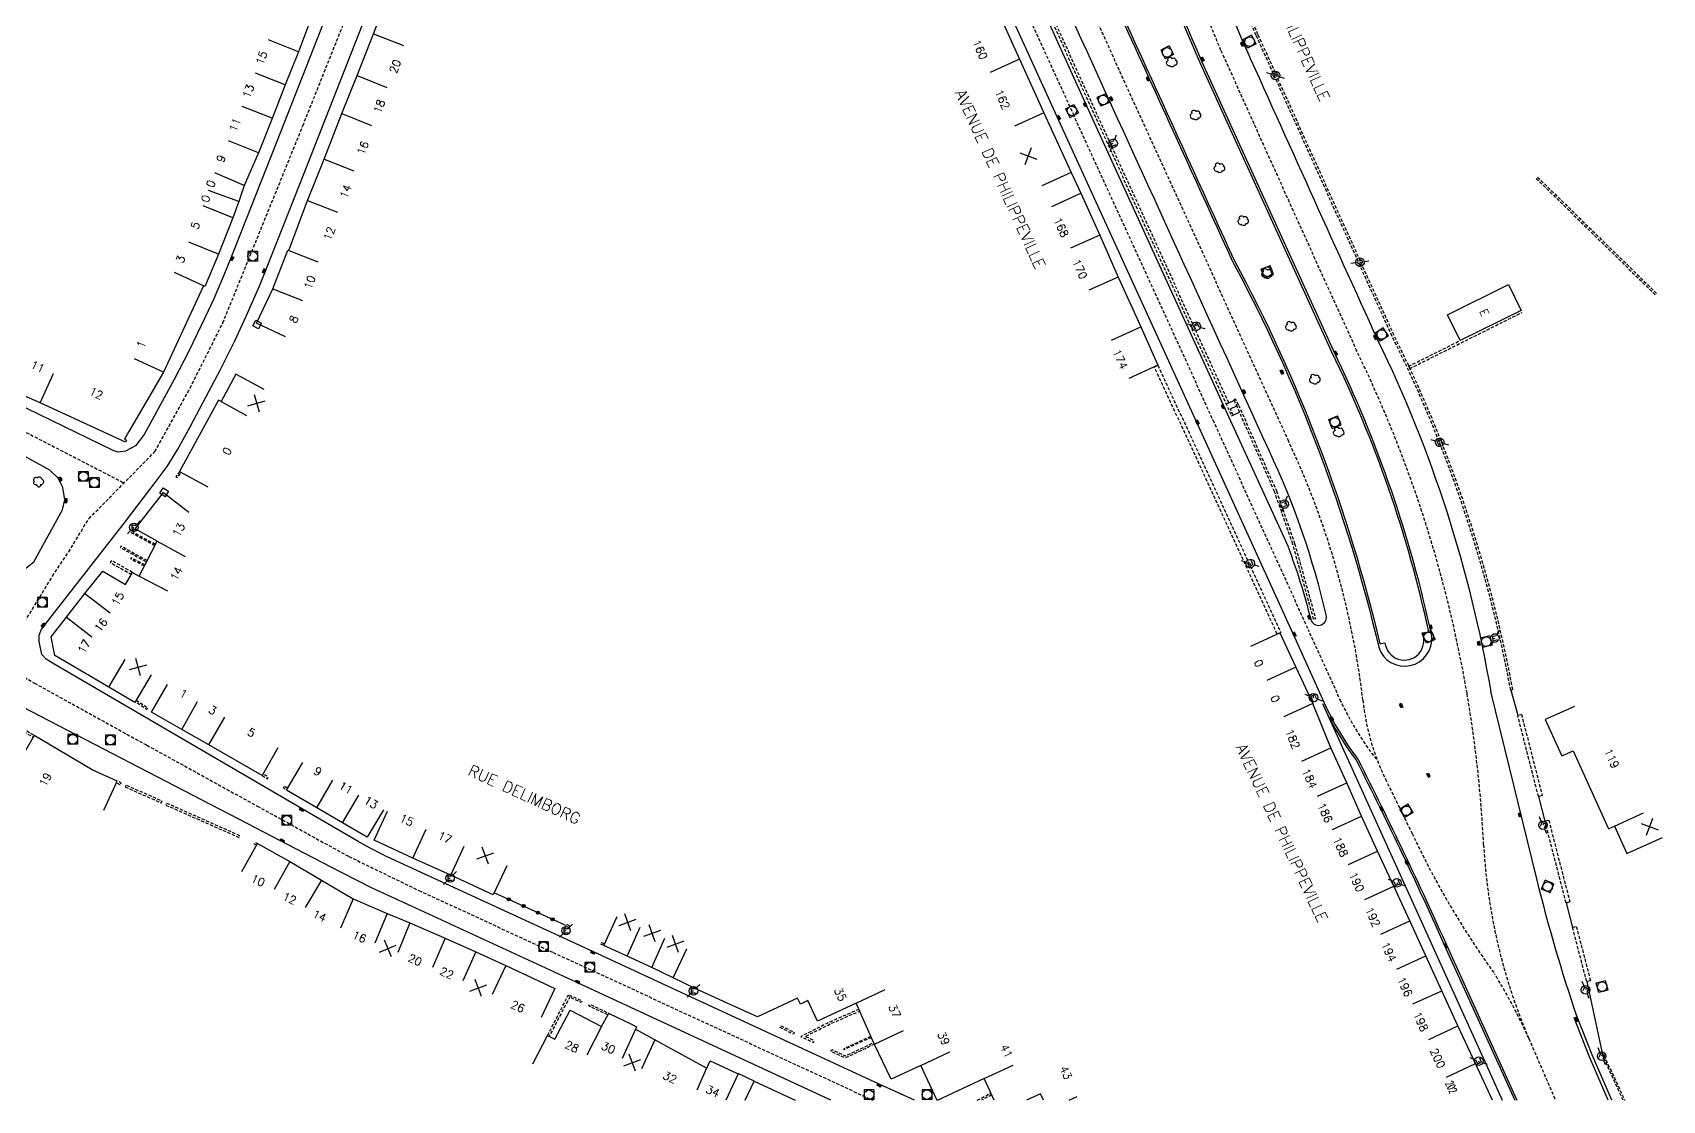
# Model space of a CAD drawing. Header units: millimetres. Extents: x 154999 to 156001, y 121000 to 122001.
# Drawn here: x 155745.4 to 156000, y 121000 to 121166.8 of the extents above; entities that cross this region are included whole.
import ezdxf
from ezdxf.enums import TextEntityAlignment as Align

# ---------------------------------------------------------------- set-up
doc = ezdxf.new("R2010")
doc.units = ezdxf.units.MM
doc.linetypes.add('DASHED', pattern=[0.75, 0.5, -0.25])
doc.layers.get('0').update_dxf_attribs({"linetype": 'CONTINUOUS'})
for name, color, linetype in [('W0001', 6, 'DASHED'), ('W0008', 7, 'CONTINUOUS'), ('W0100', 7, 'CONTINUOUS'), ('W0112', 1, 'DASHED'), ('W0300', 7, 'CONTINUOUS'), ('W0322', 7, 'CONTINUOUS'), ('W0334', 7, 'CONTINUOUS'), ('W0400', 7, 'CONTINUOUS'), ('W0420', 7, 'CONTINUOUS'), ('W0471', 7, 'CONTINUOUS'), ('W0984', 7, 'CONTINUOUS'), ('W0989', 7, 'CONTINUOUS'), ('W0991', 7, 'CONTINUOUS'), ('W1102', 7, 'CONTINUOUS')]:
    doc.layers.add(name, color=color, linetype=linetype)
doc.styles.get("Standard").update_dxf_attribs({"font": 'romans.shx', "width": 0.85})

# ---------------------------------------------------------------- blocks, each defined once
blk = doc.blocks.new('T300')
for p, q in [((-0.8, 0.51), (-0.86, 0.34)), ((-0.86, 0.34), (-0.86, 0.17)), ((-0.86, 0.17), (-0.74, 0.06)), ((-0.69, 0.63), (-0.8, 0.51)), ((-0.8, -0.06), (-0.74, 0.06)), ((-0.74, 0.06), (-0.69, 0.11)), ((-0.57, 0.69), (-0.69, 0.63)), ((-0.46, 0.69), (-0.57, 0.69)), ((-0.29, 0.63), (-0.46, 0.69)), ((-0.29, 0.63), (-0.17, 0.74)), ((-0.23, 0.57), (-0.29, 0.63)), ((-0.17, 0.74), (-0.06, 0.8)), ((-0.06, 0.8), (0.06, 0.8)), ((0.06, 0.8), (0.23, 0.74)), ((0.23, 0.74), (0.34, 0.63)), ((0.34, 0.63), (0.4, 0.51)), ((0.46, 0.46), (0.34, 0.46)), ((0.4, 0.51), (0.4, 0.46)), ((0.57, 0.4), (0.46, 0.46)), ((0.57, 0.4), (0.69, 0.29)), ((0.69, 0.29), (0.74, 0.17)), ((0.74, 0.06), (0.69, -0.17)), ((0.74, 0.17), (0.74, 0.06)), ((-0.8, -0.17), (-0.8, -0.06)), ((-0.8, -0.23), (-0.8, -0.17)), ((-0.74, -0.34), (-0.8, -0.23)), ((-0.69, -0.4), (-0.74, -0.34)), ((-0.51, -0.46), (-0.69, -0.4)), ((-0.4, -0.46), (-0.51, -0.46)), ((-0.4, -0.46), (-0.34, -0.46)), ((-0.34, -0.46), (-0.34, -0.4)), ((-0.34, -0.51), (-0.34, -0.46)), ((-0.29, -0.63), (-0.34, -0.51)), ((-0.17, -0.74), (-0.29, -0.63)), ((-0.06, -0.8), (-0.17, -0.74)), ((0.06, -0.8), (-0.06, -0.8)), ((0.17, -0.74), (0.06, -0.8)), ((0.23, -0.69), (0.17, -0.74)), ((0.29, -0.46), (0.23, -0.46)), ((0.29, -0.63), (0.23, -0.69)), ((0.46, -0.4), (0.29, -0.46)), ((0.34, -0.51), (0.29, -0.63)), ((0.34, -0.51), (0.34, -0.46)), ((0.57, -0.34), (0.46, -0.4)), ((0.63, -0.29), (0.57, -0.34)), ((0.69, -0.17), (0.63, -0.29))]:
    blk.add_line(p, q)
blk = doc.blocks.new('T420')
for p, q in [((0.75, 0.75), (-0.75, 0.75)), ((-0.75, 0.75), (-0.75, -0.75)), ((0.75, 0.75), (0.75, -0.75)), ((0.75, -0.75), (-0.75, -0.75))]:
    blk.add_line(p, q)
blk.add_ellipse((0, 0), major_axis=(-0.53, 0.53), ratio=1, start_param=3.926991, end_param=10.210176)
blk = doc.blocks.new('T400')
for p, q in [((-0.15, 0.3), (0.15, 0.3)), ((-0.15, -0.25), (-0.15, 0.3)), ((-0.15, 0.15), (0.15, 0.15)), ((-0.15, 0), (0.15, 0)), ((0.15, 0.3), (0.15, -0.25)), ((-0.15, -0.15), (0.15, -0.15)), ((-0.15, -0.25), (-0.15, -0.3)), ((-0.15, -0.3), (0.15, -0.3)), ((0.15, -0.3), (0.15, -0.25))]:
    blk.add_line(p, q)
blk = doc.blocks.new('T471')
for p, q in [((-0.333334, 0.333334), (-0.333334, -0.333334)), ((-0.333334, 0.333334), (0.333334, 0.333334)), ((-0.333334, 0), (0, 0)), ((0.500001, 0.500001), (1.000002, 1.000002)), ((-0.500001, -0.500001), (-1.000002, -1.000002)), ((-0.333334, -0.333334), (0.333334, -0.333334))]:
    blk.add_line(p, q)
blk.add_ellipse((0, 0), major_axis=(0.471405, 0.471405), ratio=1, start_param=5.4977871438, end_param=11.780972451)
blk = doc.blocks.new('t991o')
at = {"color": 0, "linetype": 'Continuous'}
for p, q in [((-1, 1), (1, -1)), ((-1, -1), (1, 1))]:
    blk.add_line(p, q, dxfattribs=at)
blk = doc.blocks.new('t322o')
at = {"color": 0, "linetype": 'Continuous'}
for radius in [0.25, 0.15]:
    blk.add_circle((0, 0), radius, dxfattribs=at)
blk = doc.blocks.new('t112o')
at = {"color": 0, "linetype": 'Continuous'}
for p, q in [((-0.5, 0.5), (0.5, 0.5)), ((-0.5, -0.5), (-0.5, 0.5)), ((0.5, 0.5), (0.5, -0.5)), ((0.5, -0.5), (-0.5, -0.5))]:
    blk.add_line(p, q, dxfattribs=at)

msp = doc.modelspace()

# ---------------------------------------------------------------- linework, layer by layer
at = {"layer": 'W0001'}
for points in [[(155645.68, 121368.25), (155683.28, 121352.75, -0.041436), (155693.66, 121347.71), (155731.95, 121322.11), (155760.23, 121303.52), (155790.13, 121284.35), (155816.35, 121267.61), (155868.56, 121234.23, -0.123105), (155874.82, 121226.49), (155882.31, 121210.27), (155907.91, 121154.11), (155929.76, 121106.28), (155944.74, 121073.35)], [(155858.78, 121286.33, 0.015014), (155880.96, 121235.66, -0.000496), (155941.61, 121102.93, -0.080576), (155953.21, 121062.51)], [(155969.47, 121063.59, 0.07143), (155952.16, 121117.23, -0.001248), (155931.02, 121164.01, 0.035648), (155894.62, 121238.08, 0.058524), (155858.78, 121286.33, 0.058524)], [(155949.61, 121062.65, 0.060031), (155955.46, 121053.08, -0.006199)], [(155953.21, 121062.51, 0.087636), (155956.72, 121050.18), (155960.89, 121041.69, 0.045965), (155973.82, 121019.68, -0.032014), (155979.13, 121009.65, -0.006779)], [(155969.47, 121063.59, -0.03004), (155972.07, 121039.93, 0.088288), (155979.13, 121009.65, 0.001586), (155983.31, 121000, 0.006779)]]:
    msp.add_lwpolyline(points, format="xyb", dxfattribs=at)
for points in [[(155701.39, 121000), (155706.67, 121009.14), (155722.98, 121038.26), (155736.26, 121061.99), (155748.46, 121081.85), (155750.99, 121085.67), (155754.17, 121090.89), (155764.47, 121101.34), (155769.96, 121111.27), (155775.08, 121121.44), (155787.58, 121152.24), (155822.81, 121240.5)], [(155541.21, 121147.32), (155553.22, 121147.5), (155575.08, 121146.75), (155588.71, 121146.73), (155600.56, 121150.73), (155605.56, 121151.59), (155626.34, 121153.63), (155660.97, 121156.82), (155667.7, 121154.59), (155673.59, 121150.3), (155691.59, 121136.63), (155709.4, 121123.71), (155727.69, 121112.94), (155759.63, 121096.44)], [(155949.78, 121062.28), (155944.74, 121073.35)], [(155740.25, 121068.48), (155745.63, 121065.17), (155763.18, 121055.48), (155780.46, 121045.96), (155794.76, 121038.09), (155805.7, 121032.77), (155826.67, 121023.11), (155839.59, 121017.13), (155876.65, 121000)]]:
    msp.add_lwpolyline(points, dxfattribs=at)
at = {"layer": 'W0008'}
for points in [[(155671.13, 121560.11, 0.009058), (155771.49, 121417.7, -0.016288), (155897.75, 121240.03, -0.035665), (155934.41, 121165.46, 0.001245), (155955.49, 121118.81, -0.071841), (155973.17, 121063.84)], [(155945.05, 121075.13, 0.951958), (155947.5, 121075.64, 0.053646), (155938.54, 121101.51, 0.000496), (155877.91, 121234.22, 0.037301), (155834.21, 121309.22, 0.001559), (155774.16, 121393.04, -0.000461), (155705.16, 121488.77, 0.087052), (155696.82, 121497.21, 0.087052)], [(155885.48, 121235.08, -0.000364), (155907.01, 121187.81, 0.000844), (155932.79, 121131.12, -0.06642), (155955.67, 121070.76, 0.900766), (155963.95, 121072.52, 0.061472), (155948.64, 121117.01), (155928.08, 121162.18, 0.02231), (155900.12, 121220.79, 0.029225), (155874.54, 121261.32, 0.878624), (155873.61, 121260.51), (155874.25, 121257.8), (155885.48, 121235.08)], [(155825.59, 121239.45), (155829.82, 121250.51, -0.384278), (155835.21, 121252), (155863.53, 121233.86, -0.114984), (155874, 121222.39), (155880.07, 121209.24), (155905.67, 121153.09), (155927.51, 121105.25), (155942.5, 121072.33)], [(155898.13, 121205.68), (155895.58, 121208.3), (155884.26, 121216.83), (155882.59, 121218.04, 0.555558), (155880.67, 121215.73), (155883.03, 121210.51), (155887.75, 121200.16, 0.461401), (155888.33, 121199.91), (155889.16, 121200.32, -0.422057), (155889.78, 121200.09), (155910.08, 121155.26), (155931.64, 121108.08), (155941.45, 121086.6, -0.030154), (155945.05, 121075.13)], [(155991.53, 121000), (155988.57, 121006.91), (155986.21, 121012.86), (155986.67, 121013.04, -0.022421), (155980.43, 121034.4), (155973.17, 121063.84)], [(155946.87, 121061.98), (155972.45, 121005.57), (155974.98, 121000, -0.389254)]]:
    msp.add_lwpolyline(points, format="xyb", dxfattribs=at)
for points in [[(155820.05, 121241.57), (155809, 121214.9), (155791.45, 121169.94), (155784.11, 121151.23), (155776.39, 121131.71), (155775.25, 121128.89), (155773.66, 121125.19), (155772.34, 121122.32), (155769.74, 121117.02), (155767.45, 121112.61), (155762.8, 121104), (155761.43, 121102.24), (155759.88, 121101.41), (155758.74, 121101.23), (155757.93, 121101.51), (155728.98, 121115.59)], [(155883.16, 121000), (155877.64, 121002.53), (155848.13, 121016.18), (155832.9, 121023.25), (155800.73, 121038.03), (155799.49, 121038.63), (155797.62, 121039.63), (155796.2, 121040.43), (155787.39, 121045.58), (155750.06, 121067.36), (155748.82, 121068.08), (155747.45, 121068.92), (155746.8, 121069.62), (155746.38, 121071.65), (155746.37, 121072.66), (155746.77, 121073.61), (155759.85, 121090.44), (155764.49, 121096.49), (155766.38, 121098.99), (155768.03, 121101.7), (155769.96, 121105.19), (155772.49, 121109.95), (155774.7, 121114.16), (155776.93, 121118.63), (155778.72, 121122.49), (155780.75, 121127.09), (155781.78, 121129.7), (155787.09, 121143.09), (155796.95, 121168.16)], [(155942.5, 121072.33), (155947.14, 121062.11)], [(155870.05, 121000), (155830.28, 121018.44), (155825.53, 121020.63), (155804.57, 121030.32), (155798.18, 121033.26), (155796.25, 121034.21), (155793.42, 121035.71), (155783.89, 121040.64), (155778.87, 121043.23), (155743.81, 121061.42), (155742.77, 121061.96), (155741.36, 121062.1), (155739.44, 121061.45), (155738.84, 121060.88), (155738.53, 121060.35), (155725.38, 121036.94), (155714.22, 121016.93), (155707.29, 121004.59), (155704.69, 121000)]]:
    msp.add_lwpolyline(points, dxfattribs=at)
msp.add_lwpolyline([(155737.94, 121083.49), (155740.07, 121082.01), (155742.7, 121081.83), (155745.53, 121084.13), (155750.01, 121092.22), (155750.41, 121093.82), (155750.06, 121095.72), (155749.37, 121097.21), (155748.05, 121098.43), (155726.4, 121110.29), (155725.16, 121110.46), (155723.99, 121109.47), (155724.08, 121107.52), (155724.93, 121105.75), (155737.03, 121084.69)], close=True, dxfattribs=at)
at = {"layer": 'W0100'}
for points in [[(155827.43, 121238.8), (155831.26, 121248.8), (155834.19, 121249.8), (155839.19, 121246.65), (155843.19, 121244.12), (155847.28, 121241.58), (155851.27, 121239.02), (155855.44, 121236.36), (155861.4, 121232.62), (155864.97, 121230.47), (155872.47, 121222.22), (155875.28, 121215.96), (155877.59, 121210.9), (155880.49, 121204.53), (155883.5, 121197.93), (155888.16, 121187.6), (155890.91, 121181.59), (155893.54, 121175.82), (155896.34, 121169.75), (155899.53, 121162.62), (155903.33, 121154.25), (155907.6, 121144.95), (155903.05, 121142.86)], [(155784.86, 121119.26), (155780.34, 121121.38), (155782.87, 121126.78), (155785.24, 121132.81), (155785.37, 121132.76), (155788.33, 121140.57), (155790.9, 121147.04), (155793.67, 121154.13), (155796.06, 121160.09), (155798.63, 121166.6), (155801.17, 121173.15), (155803.37, 121178.75), (155805.54, 121184.37), (155807.82, 121190.11), (155811.61, 121188.67), (155813.48, 121193.63), (155815.48, 121198.78), (155817.5, 121203.96), (155819.46, 121208.97), (155821.54, 121214.28), (155823.55, 121219.44), (155825.52, 121224.41), (155821.78, 121225.91), (155827.43, 121238.8)], [(155789.08, 121169.6), (155786.88, 121163.81), (155784.82, 121158.64), (155782.76, 121153.39), (155780.63, 121148.03), (155778.39, 121142.9), (155777.56, 121140.42), (155776.65, 121137.88), (155774.41, 121132.18), (155772.46, 121127.59), (155772.24, 121127.15), (155772.04, 121127.23), (155765.8, 121113.73), (155760.37, 121104.5), (155759.71, 121103.26), (155760, 121103.11), (155759.88, 121102.81), (155746.55, 121108.97), (155741.55, 121111.15)], [(155904.59, 121139.63), (155909.14, 121141.69), (155912.1, 121135.15), (155914.98, 121128.58), (155910.4, 121126.57)], [(155913.94, 121118.76), (155918.5, 121120.81), (155921.18, 121114.83), (155916.62, 121112.78)], [(155781.51, 121111.02), (155777.12, 121113.41), (155774.8, 121109.14), (155774.39, 121109.36), (155768.33, 121098.23), (155772.73, 121095.84)], [(155763.86, 121066.48), (155761.35, 121062.16), (155757.29, 121064.52), (155748.81, 121069.47), (155748.26, 121072.39), (155750.65, 121075.49), (155753.5, 121079.16), (155756.33, 121082.66), (155759.85, 121080.55), (155760.97, 121082.47), (155762.01, 121081.88), (155764.84, 121087.35), (155761.37, 121089.27), (155765.79, 121094.95), (155769.74, 121091.88)], [(155935.69, 121070.93), (155940.23, 121073.03), (155942.71, 121067.67), (155945.36, 121061.99), (155940.83, 121059.88)], [(155783.69, 121055.06), (155781.2, 121050.72), (155772.89, 121055.51), (155768.66, 121057.93), (155763.94, 121060.63), (155766.42, 121064.97)], [(155973.46, 121000), (155970.81, 121005.72), (155968.03, 121011.63), (155965.55, 121017.1), (155963.06, 121022.54), (155960.54, 121028.02), (155958.03, 121033.45), (155955.5, 121038.92), (155953.01, 121044.39), (155950.68, 121049.57), (155948.21, 121055.04), (155945.36, 121061.99)], [(155986.25, 121061.54), (155981.7, 121059.47), (155984.27, 121053.8), (155986.04, 121054.61), (155991.58, 121042.41), (155992.49, 121042.82), (155994.43, 121038.53), (156000, 121041.06)], [(155756.5, 121045.31), (155758.56, 121049.86), (155754.67, 121051.62), (155745.62, 121057), (155738.72, 121045.12), (155740.81, 121044.06), (155730.96, 121024.62), (155722.63, 121029.39), (155719.13, 121023.12), (155715.6, 121016.75), (155711.86, 121010), (155716.23, 121007.58)], [(155800.16, 121045.37), (155797.61, 121041.08), (155793.77, 121043.36), (155789.77, 121045.68), (155785.04, 121048.45), (155787.58, 121052.77)], [(155819.44, 121036.65), (155817.34, 121032.11), (155810.7, 121035.17), (155804.74, 121037.83), (155798.7, 121040.62), (155800.8, 121045.16)], [(155778.06, 121035.73), (155780.48, 121040.1), (155785.53, 121037.31), (155790.51, 121034.4), (155795.44, 121031.46), (155800.74, 121029.16), (155804.31, 121027.7), (155809.84, 121025.33), (155814.63, 121023.21), (155819.27, 121021.07), (155826.95, 121017.46), (155824.82, 121012.94)], [(155868, 121012.38), (155866.49, 121015.57), (155865.34, 121014.99), (155864.88, 121015.95), (155858.61, 121013.06), (155853.87, 121015.17), (155848.89, 121017.47), (155845.43, 121019.15), (155842.08, 121020.74), (155838.24, 121022.49), (155834.61, 121024.17), (155836.71, 121028.7)], [(155823.5, 121005.69), (155825.82, 121010.12), (155826.96, 121009.53), (155829.35, 121014.07), (155834.25, 121011.5), (155835.32, 121013.5), (155835.37, 121013.59), (155835.52, 121013.51), (155839.05, 121011.82), (155839.72, 121011.49), (155839.54, 121011.1), (155850.7, 121005.03), (155851.21, 121006.14), (155851.9, 121005.83), (155855.59, 121004.11), (155853.67, 121000)], [(155895.58, 121000), (155894.01, 121003.38), (155886.7, 120999.98), (155884.15, 121005.44), (155879.5, 121003.28), (155876.86, 121008.81), (155874.46, 121014.25), (155874.02, 121015.19), (155868, 121012.38)], [(155858.11, 121002.99), (155855.62, 121004.16)], [(155856.71, 121000), (155858.11, 121002.99), (155864.5, 121000)], [(155903.3, 121000), (155902.82, 121001.03), (155900.63, 121000)]]:
    msp.add_lwpolyline(points, dxfattribs=at)
msp.add_lwpolyline([(155977.93, 121123.4), (155968.41, 121118.69), (155966.42, 121122.72), (155975.93, 121127.43)], close=True, dxfattribs=at)
at = {"layer": 'W0112'}
for points in [[(155898.77, 121204.32), (155896.76, 121206.8), (155883.47, 121216.75), (155882.82, 121216.44), (155889.66, 121201.41), (155888.34, 121200.81), (155883.33, 121211.7), (155883.06, 121211.57), (155888.19, 121200.41), (155889.78, 121201.14), (155932.67, 121106.9), (155932.95, 121107.03), (155932.5, 121108.02)], [(155980.28, 121144.01), (155999.03, 121125.69)], [(155980.49, 121144.22), (155999.23, 121125.92)], [(155914.98, 121128.58), (155915.06, 121128.4)], [(155960.49, 121114.29), (155978.08, 121123.08)], [(155960.33, 121114.65), (155968.41, 121118.69)], [(155933.78, 121108.61), (155933.32, 121109.52), (155933.02, 121109.39), (155933.5, 121108.48)], [(155933.78, 121108.61), (155939.69, 121095.19), (155942.54, 121086.99), (155945.81, 121075.22), (155945.51, 121075.14), (155942.25, 121086.9), (155939.4, 121095.08), (155933.5, 121108.48)], [(155993.88, 121000), (155990.69, 121006.91), (155990.87, 121007), (155994.1, 121000)]]:
    msp.add_lwpolyline(points, dxfattribs=at)
for points in [[(155889.78, 121201.14), (155889.66, 121201.41), (155889.94, 121201.58, -0.000346), (155932.25, 121108.95), (155931.83, 121108.76)], [(155923.16, 121197.42, -0.014289), (155936.81, 121166.48, 0.001243), (155957.85, 121119.92, -0.070546), (155976.62, 121064.17), (155976.31, 121064.05, 0.070552), (155957.55, 121119.78, -0.001243), (155936.51, 121166.35, 0.014461), (155922.87, 121197.35)]]:
    msp.add_lwpolyline(points, format="xyb", dxfattribs=at)
for points in [[(155921.18, 121114.83), (155940.38, 121073.09), (155939.83, 121072.84), (155920.63, 121114.58)], [(155980.64, 121047.44), (155977.39, 121060.15), (155977.97, 121060.3), (155981.23, 121047.59)], [(155984.95, 121030.83), (155981.65, 121043.61), (155982.23, 121043.76), (155985.53, 121030.98)], [(155988.18, 121018.53), (155985.96, 121027.01), (155986.54, 121027.16), (155988.76, 121018.68)]]:
    msp.add_lwpolyline(points, close=True, dxfattribs=at)
at = {"layer": 'W0112', "flags": 128}
for points in [[(155768.33, 121098.23), (155767.75, 121097.47), (155767.99, 121097.3), (155768.59, 121098.08)], [(155764.47, 121086.64), (155760.77, 121088.65), (155761.27, 121089.34), (155761.37, 121089.27)], [(155764.56, 121086.82), (155761.06, 121088.72), (155761.44, 121089.23)], [(155760.97, 121082.47), (155757.66, 121084.34), (155757.49, 121084.02), (155760.79, 121082.16)], [(155763.26, 121084.3), (155759.13, 121086.56), (155759.02, 121086.37), (155763.16, 121084.11)], [(155762.91, 121083.62), (155760.75, 121084.75), (155760.67, 121084.58), (155762.82, 121083.46)], [(155761.55, 121062.51), (155763.36, 121061.32), (155763.19, 121061.07), (155761.4, 121062.25)], [(155745.53, 121057.04), (155742.26, 121058.94), (155741.17, 121058.65), (155741.25, 121058.36), (155742.22, 121058.62), (155745.38, 121056.78)], [(155758.55, 121049.53), (155759.08, 121049.3), (155759.2, 121049.58), (155758.67, 121049.8)], [(155781.2, 121050.72), (155782.06, 121050.24), (155782.2, 121050.5), (155781.35, 121050.98)], [(155785.21, 121048.74), (155784.7, 121049.07), (155784.54, 121048.82), (155785.06, 121048.48)], [(155780.34, 121039.84), (155780, 121040), (155780.12, 121040.28), (155780.48, 121040.1)], [(155834.61, 121024.17), (155834.12, 121024.4), (155834.25, 121024.67), (155834.74, 121024.44)], [(155825.82, 121010.12), (155829.04, 121016.41), (155829.35, 121016.26), (155826.07, 121009.99)], [(155829.21, 121016.33), (155829.26, 121016.42), (155831.18, 121015.54), (155831.06, 121015.26), (155829.27, 121016.09)], [(155835.23, 121013.33), (155832.28, 121014.73), (155832.41, 121015), (155835.37, 121013.59)], [(155874.47, 121014.22), (155870.02, 121012.28), (155865.38, 121009.96), (155867.36, 121009.01), (155867.49, 121009.28), (155866.06, 121009.96), (155870.15, 121012.01), (155874.59, 121013.94)], [(155876.9, 121008.75), (155872.33, 121006.58), (155870.12, 121007.65), (155870.25, 121007.92), (155872.33, 121006.92), (155876.77, 121009.02)], [(155876.41, 121009.83), (155872.17, 121007.9), (155872.1, 121008.06), (155876.34, 121010)], [(155892.95, 121000), (155895.06, 121001.12)], [(155895.18, 121000.85), (155893.59, 121000)]]:
    msp.add_lwpolyline(points, dxfattribs=at)
for points in [[(155759.81, 121048.96), (155765.45, 121046.45), (155765.58, 121046.73), (155759.93, 121049.24)], [(155766.18, 121046.12), (155777.6, 121041.06), (155777.72, 121041.33), (155766.3, 121046.4)], [(155828.78, 121027.49), (155829.26, 121027.26), (155829.04, 121026.77), (155828.55, 121027)], [(155862.27, 121011.64), (155864.36, 121010.6), (155864.22, 121010.33), (155862.14, 121011.37)]]:
    msp.add_lwpolyline(points, close=True, dxfattribs=at)
at = {"layer": 'W0322', "flags": 128}
msp.add_lwpolyline([(155828.56, 121027.36), (155817.49, 121032.43)], dxfattribs=at)
at = {"layer": 'W0334'}
for p, q in [((155980.64, 121047.44), (155981.65, 121043.61)), ((155984.95, 121030.83), (155985.96, 121027.01)), ((155988.18, 121018.53), (155990.69, 121006.91))]:
    msp.add_line(p, q, dxfattribs=at)
for points in [[(155893.65, 121217.92, -0.000231), (155907.29, 121187.94, 0.000844), (155933.07, 121131.26, -0.065903), (155955.86, 121071.31, 0.897484)], [(155955.86, 121071.31), (155956.65, 121071.48, 1.156695), (155962.49, 121073), (155963.5, 121073.16, 0.060532), (155948.36, 121116.88), (155927.8, 121162.05, 0.01757), (155906.22, 121208.4, 0.029199)], [(155946.87, 121061.98, 0.054784), (155952.15, 121053.14, -0.012758), (155966.18, 121023.72), (155976.95, 121000)], [(155947.14, 121062.11, 0.054885), (155952.41, 121053.3, -0.012766), (155966.45, 121023.84), (155977.28, 121000)]]:
    msp.add_lwpolyline(points, format="xyb", dxfattribs=at)
for points in [[(155907.6, 121144.95), (155909.14, 121141.69)], [(155915.06, 121128.4), (155918.5, 121120.81)], [(155932.25, 121108.95), (155933.06, 121109.31)], [(155932.5, 121108.02), (155933.5, 121108.48)], [(155932.95, 121107.04), (155933.93, 121107.49)], [(155976.31, 121064.05), (155977.39, 121060.15)], [(155992.08, 121000), (155989.03, 121007.1), (155986.67, 121013.04)]]:
    msp.add_lwpolyline(points, dxfattribs=at)
at = {"layer": 'W1102'}
for p, q in [((155912.1, 121135.15), (155907.54, 121133.12)), ((155765.8, 121113.73), (155761.26, 121115.83)), ((155942.71, 121067.67), (155938.18, 121065.56)), ((155943.65, 121052.99), (155948.21, 121055.04)), ((155946.12, 121047.52), (155950.68, 121049.57)), ((155948.46, 121042.32), (155953.01, 121044.39)), ((155992.49, 121042.82), (155997.04, 121044.89)), ((155950.96, 121036.83), (155955.5, 121038.92)), ((155953.49, 121031.36), (155958.03, 121033.45)), ((155956, 121025.93), (155960.54, 121028.02)), ((155958.51, 121020.46), (155963.06, 121022.54)), ((155961, 121015.04), (155965.55, 121017.1)), ((155963.5, 121009.49), (155968.03, 121011.63)), ((155966.27, 121003.62), (155970.81, 121005.72))]:
    msp.add_line(p, q, dxfattribs=at)
for points in [[(155798.63, 121166.6), (155803.28, 121164.76)], [(155786.88, 121163.81), (155782.23, 121165.66)], [(155784.82, 121158.64), (155780.17, 121160.47)], [(155796.06, 121160.09), (155800.7, 121158.24)], [(155782.76, 121153.4), (155778.11, 121155.24)], [(155793.67, 121154.13), (155798.32, 121152.27)], [(155780.63, 121148.03), (155775.98, 121149.87)], [(155790.9, 121147.04), (155795.56, 121145.22)], [(155778.39, 121142.9), (155773.81, 121144.9)], [(155777.56, 121140.42), (155772.85, 121142.11)], [(155788.33, 121140.57), (155792.97, 121138.72)], [(155776.65, 121137.88), (155771.99, 121139.71)], [(155774.41, 121132.18), (155769.78, 121134.07)], [(155785.37, 121132.76), (155789.9, 121130.98)], [(155772.04, 121127.23), (155767.5, 121129.33)], [(155782.87, 121126.78), (155787.52, 121124.95)], [(155746.55, 121108.97), (155748.6, 121113.53)], [(155774.8, 121109.14), (155778.78, 121106.97)], [(155764.84, 121087.35), (155769.21, 121084.94)], [(155762.01, 121081.88), (155766.45, 121079.59)], [(155753.5, 121079.16), (155757.49, 121076.14)], [(155750.65, 121075.49), (155754.59, 121072.42)], [(155757.29, 121064.52), (155759.8, 121068.85)], [(155768.66, 121057.93), (155771.14, 121062.28)], [(155772.89, 121055.51), (155775.38, 121059.84)], [(155789.77, 121045.68), (155792.27, 121050.01)], [(155793.77, 121043.36), (155796.31, 121047.67)], [(155804.74, 121037.83), (155806.84, 121042.37)], [(155810.7, 121035.17), (155812.79, 121039.71)], [(155785.53, 121037.31), (155783.11, 121032.93)], [(155790.51, 121034.4), (155787.95, 121030.1)], [(155795.44, 121031.46), (155793.45, 121026.88)], [(155800.74, 121029.16), (155798.84, 121024.53)], [(155804.31, 121027.7), (155802.41, 121023.07)], [(155838.24, 121022.49), (155840.3, 121027.04)], [(155809.84, 121025.33), (155807.82, 121020.75)], [(155814.63, 121023.21), (155812.57, 121018.66)], [(155842.08, 121020.74), (155844.15, 121025.3)], [(155845.43, 121019.15), (155847.58, 121023.66)], [(155819.27, 121021.07), (155817.17, 121016.53)], [(155874.02, 121015.19), (155878.55, 121017.31)], [(155834.25, 121011.5), (155831.93, 121007.07)], [(155839.54, 121011.1), (155837.46, 121006.55)], [(155876.9, 121008.75), (155881.41, 121010.9)], [(155842.56, 121009.45), (155840.48, 121004.89)], [(155884.15, 121005.44), (155888.69, 121007.56)], [(155894.01, 121003.38), (155898.55, 121005.48)], [(155850.67, 121005.04), (155849.13, 121001.6)], [(155907.3, 121000), (155908.55, 121000.59)]]:
    msp.add_lwpolyline(points, dxfattribs=at)
at = {"layer": 'W1102', "flags": 128}
for points in [[(155899.53, 121162.62), (155894.97, 121160.56)], [(155903.33, 121154.25), (155898.78, 121152.17)]]:
    msp.add_lwpolyline(points, dxfattribs=at)

# ---------------------------------------------------------------- block references
at = {"layer": 'W0112'}
for p, rotation in [((155780.45, 121121.21), 152.459166178802), ((155765.92, 121094.98), 328.0137330194426)]:
    msp.add_blockref('t112o', p, dxfattribs=dict(at, rotation=rotation))
at = {"layer": 'W0300', "rotation": 203.2571834220551}
for p in [(155923.24, 121162.19), (155926.97, 121153.93), (155930.69, 121145.68), (155934.42, 121137.42), (155938.14, 121129.16), (155941.87, 121120.91), (155945.6, 121112.65), (155949.32, 121104.39)]:
    msp.add_blockref('T300', p, dxfattribs=at)
at = {"layer": 'W0300'}
msp.add_blockref('T300', (155746.33, 121096.6), dxfattribs=at)
at = {"layer": 'W0322', "rotation": 155.3957445218695}
for p in [(155819.77, 121031.39), (155822.04, 121030.35), (155824.31, 121029.31), (155826.59, 121028.27)]:
    msp.add_blockref('t322o', p, dxfattribs=at)
at = {"layer": 'W0400'}
for p, rotation in [((155934.36, 121164.94), 205.5313981608577), ((155928.12, 121162.62), 204.3429919835062), ((155919.64, 121159.56), 204.4146734973083), ((155909.82, 121155.51), 207.653857543425), ((155913.88, 121156.45), 26.90421266401191), ((155905.68, 121153.51), 207.789028507416), ((155776.52, 121131.5), 336.0323489507756), ((155781.54, 121129.55), 158.8095438811416), ((155955.13, 121119.2), 24.83615745840779), ((155948.97, 121116.69), 205.2752671522651), ((155940.55, 121113.77), 22.25758361149905), ((155934.61, 121110.72), 29.46150521952698), ((155931.36, 121108.34), 207.843557448509), ((155927.36, 121105.91), 207.832324918493), ((155749.67, 121097.05), 23.48319878887645), ((155747.02, 121074.21), 142.0573460111633), ((155944.83, 121075.44), 198.989828568175), ((155963.8, 121073.95), 12.17634745130204), ((155942.5, 121072.77), 207.757441477873), ((155971.3, 121071.37), 191.3486388889657), ((155959.19, 121061.63), 205.451458518651), ((155948.34, 121059.55), 30.06797416703873), ((155963.44, 121050.79), 21.53211713103653), ((155787.36, 121045.42), 238.4159975431183), ((155956.1, 121045.57), 27.24167409991553), ((155977.73, 121044.56), 194.0465832154437), ((155784.37, 121040.56), 58.41599754344379), ((155960.07, 121037.09), 204.2858611204247), ((155960.13, 121037.16), 26.1362080895157), ((155832.86, 121023.09), 242.8157078934872), ((155966.13, 121024.17), 24.67340010871872), ((155830.51, 121018.51), 62.81570789377568), ((155986.58, 121012.59), 201.6465522547507), ((155877.61, 121002.34), 237.7485450152438)]:
    msp.add_blockref('T400', p, dxfattribs=dict(at, rotation=rotation))
msp.add_blockref('T400', (155750.56, 121093.7), dxfattribs=at)
at = {"layer": 'W0420'}
for p, rotation in [((155935.5, 121165.37), 297.545873120761), ((155922.62, 121163.7), 26.5507983347257), ((155907.74, 121154.56), 117.789028507416), ((155912.63, 121156.26), 23.3510086683608), ((155938.27, 121129.43), 201.638338060554), ((155956.15, 121119.64), 303.868999509454), ((155948.83, 121105.93), 201.638338060554), ((155963.5, 121072.38), 294.393842984609), ((155972.49, 121071.65), 14.4239325313523), ((155960.01, 121045.22), 301.2170386179007), ((155982.08, 121033.39), 247.4708510791007), ((155990.59, 121017.74), 284.6674895470487)]:
    msp.add_blockref('T420', p, dxfattribs=dict(at, rotation=rotation))
for p in [(155779.74, 121131.86), (155753.3, 121097.45), (155755, 121096.47), (155746.86, 121077.79), (155751.63, 121056.39), (155757.52, 121056.27), (155785.07, 121043.74), (155825.18, 121024), (155832.41, 121020.76), (155876.03, 121000.86), (155885.09, 121000.89)]:
    msp.add_blockref('T420', p, dxfattribs=at)
at = {"layer": 'W0471'}
for p, rotation in [((155939.55, 121160.1), 297.545873120761), ((155914.17, 121149.5), 23.3510086683608), ((155952.74, 121130.92), 142.889622161877), ((155927.16, 121120.91), 301.401500641367), ((155965.21, 121102.78), 299.635527768821), ((155940.92, 121093.11), 204.64666217871), ((155935.61, 121083.84), 117.987633778311), ((155973.81, 121072.2), 14.4239325313523), ((155945.5, 121062.89), 294.598169635208), ((155981.34, 121042.96), 247.4708510791007), ((155958.54, 121033.98), 114.2858611204247), ((155987.99, 121017.26), 247.4708510791007), ((155990.51, 121006.88), 247.4708510791007), ((155971.31, 121006.12), 114.2858611204247)]:
    msp.add_blockref('T471', p, dxfattribs=dict(at, rotation=rotation))
for p in [(155761.17, 121089.5), (155810.58, 121034.72), (155828.69, 121026.5), (155848.61, 121017.11)]:
    msp.add_blockref('T471', p, dxfattribs=at)
at = {"layer": 'W0991'}
for p, rotation in [((155900.92, 121147.52), 24.64545778852889), ((155780.35, 121108.88), 331.4658387983357), ((155761.84, 121067.66), 59.8185490881927), ((155998.01, 121042.74), 24.40663956929219), ((155816.1, 121038.19), 64.89471977978445), ((155838.35, 121027.81), 64.89471977978445), ((155842.16, 121026.1), 64.89471977978445), ((155845.81, 121024.42), 64.89471977978445), ((155800.88, 121023.7), 67.74100605959728), ((155815.01, 121017.53), 65.19597581205142), ((155839.05, 121005.86), 65.49428964123096)]:
    msp.add_blockref('t991o', p, dxfattribs=dict(at, rotation=rotation))

# ---------------------------------------------------------------- texts
at = {"layer": 'W0984'}
for s, rotation, p in [('15', 68.9895, (155781.12, 121162.85)), ('20', 68.5574, (155802, 121161.51)), ('13', 68.9895, (155779.06, 121157.65)), ('18', 68.5574, (155799.51, 121155.26)), ('11', 68.9895, (155776.98, 121152.39)), ('16', 68.5574, (155796.95, 121148.77)), ('9', 68.9895, (155774.79, 121147.12)), ('0', 68.9895, (155773.2, 121143.17)), ('14', 68.5574, (155794.27, 121141.98)), ('0', 68.9895, (155772.4, 121140.85)), ('5', 68.9895, (155770.79, 121136.65)), ('12', 68.5574, (155791.71, 121135.39)), ('3', 68.9895, (155768.47, 121131.39)), ('10', 68.5574, (155788.64, 121127.79)), ('8', 64.8319, (155786.16, 121122.03)), ('E', 296.3207, (155972.17, 121123.06)), ('1', 68.9895, (155762.33, 121118.11)), ('11', 335.1761, (155746.14, 121114.61)), ('12', 335.1761, (155755.29, 121110.44)), ('0', 61.4658, (155775.75, 121101.4)), ('13', 61.0892, (155768.2, 121089.11)), ('14', 62.6921, (155767.83, 121082.26)), ('15', 61.7622, (155758.67, 121078.34)), ('16', 52.1521, (155756.01, 121074.24)), ('17', 59.7353, (155753.41, 121070.88)), ('1', 330.055, (155768.94, 121063.5)), ('3', 330.055, (155773.48, 121060.94)), ('5', 330.055, (155779.54, 121057.45)), ('9', 329.245, (155789.93, 121051.38)), ('19', 61.0922, (155747.35, 121050.1)), ('11', 329.245, (155794.3, 121048.83)), ('13', 329.245, (155798.23, 121046.52)), ('15', 335.193, (155803.8, 121043.77)), ('17', 335.9487, (155809.79, 121041.05)), ('10', 335.196, (155780.57, 121034.34)), ('12', 335.196, (155785.5, 121031.54)), ('14', 335.196, (155790.18, 121028.79)), ('16', 335.196, (155796.42, 121025.53)), ('20', 335.196, (155805.11, 121021.91)), ('22', 335.196, (155810.07, 121019.86)), ('26', 335.196, (155821.17, 121014.65)), ('35', 295.1241, (155871.56, 121016.54)), ('37', 295.1241, (155880.06, 121013.93)), ('39', 295.1241, (155887.7, 121009.67)), ('28', 334.9659, (155829.62, 121008.38)), ('30', 334.9659, (155835.31, 121008.19)), ('41', 295.1241, (155897.53, 121007.69)), ('32', 334.9659, (155844.94, 121003.56)), ('43', 295.1241, (155906.79, 121004.33)), ('34', 334.9659, (155851.64, 121001.4))]:
    msp.add_text(s, height=1.25, rotation=rotation, dxfattribs=at).set_placement(p, align=Align.MIDDLE)
at = {"layer": 'W0989'}
for s, rotation, p in [('PONT DE PHILIPPEVILLE', 294.2322, (155941.63, 121168.86)), ('AVENUE DE PHILIPPEVILLE', 294.5025, (155896.55, 121143.93)), ('AVENUE DE PHILIPPEVILLE', 295.1188, (155940.55, 121041.79)), ('RUE DELIMBORG', 335.4226, (155822.2, 121047.76))]:
    msp.add_text(s, height=1.75, rotation=rotation, dxfattribs=at).set_placement(p, align=Align.MIDDLE)
at = {"layer": 'W0991'}
for s, rotation, p in [('160', 294.1056, (155893.38, 121164.13)), ('162', 294.4372, (155896.88, 121156.37)), ('168', 294.3928, (155906.06, 121136.37)), ('170', 293.6446, (155908.97, 121129.84)), ('174', 294.1459, (155915.28, 121115.77)), ('0', 294.8181, (155936.94, 121068.25)), ('0', 294.9859, (155939.5, 121062.72)), ('182', 292.2917, (155942.23, 121056.45)), ('119', 294.4066, (155992.08, 121053.41)), ('184', 294.2859, (155944.88, 121050.27)), ('186', 294.265, (155947.29, 121044.92)), ('188', 294.4415, (155949.71, 121039.58)), ('190', 294.793, (155952.22, 121034.1)), ('192', 294.8149, (155954.74, 121028.64)), ('194', 294.6993, (155957.26, 121023.19)), ('196', 294.6079, (155959.76, 121017.74)), ('198', 294.3344, (155962.24, 121012.28)), ('200', 295.2452, (155964.88, 121006.57))]:
    msp.add_text(s, height=1.25, rotation=rotation, dxfattribs=at).set_placement(p, align=Align.MIDDLE)
at = {"layer": 'W0991', "width": 0.5}
msp.add_text('202', height=1.25, rotation=294.8096, dxfattribs=at).set_placement((155967.02, 121002.06), align=Align.MIDDLE)

doc.saveas('drawing.dxf')
